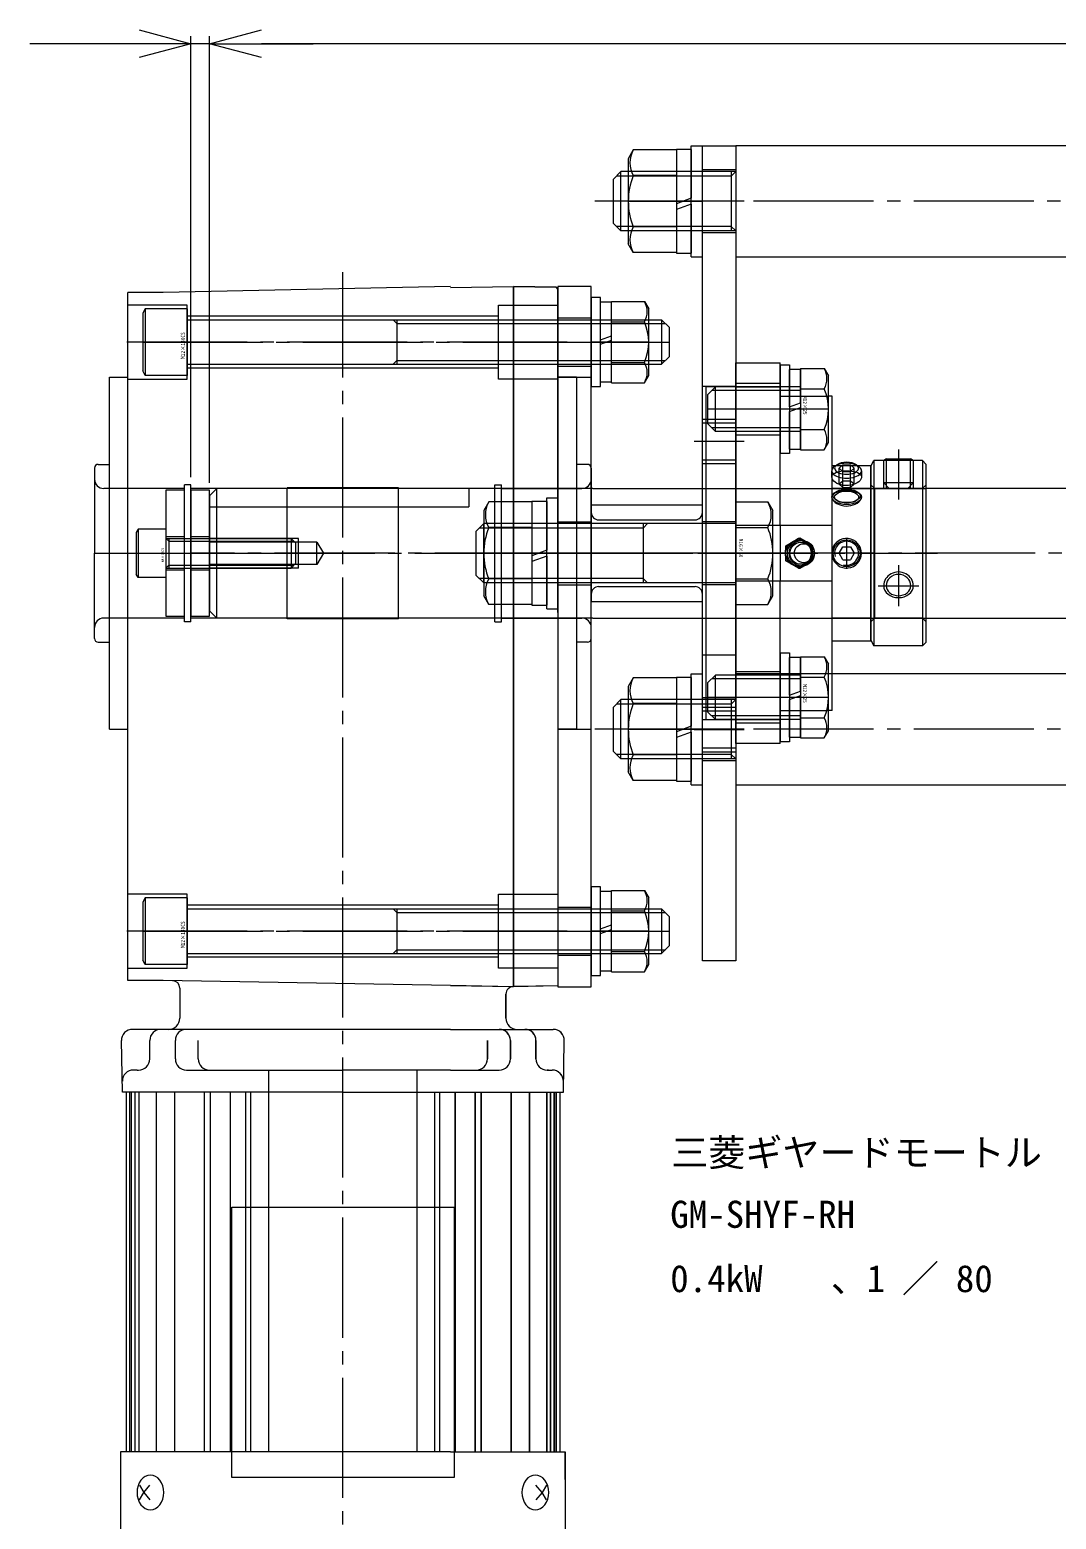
# Model space of a CAD drawing. Units: millimetres at full size. Extents: x -19442 to 19442, y -5866 to 5866.
# Drawn here: x 5502.3 to 5779.2, y 4579.4 to 4981.4 of the extents above; entities that cross this region are included whole.
import ezdxf
from ezdxf.enums import TextEntityAlignment as Align

# ---------------------------------------------------------------- set-up
doc = ezdxf.new("R2010")
doc.units = ezdxf.units.MM
doc.header["$LTSCALE"] = 3.6
doc.linetypes.add('CHAIN2', pattern=[12, 9, -1, 1, -1])
for name, color, linetype, lineweight in [('0-4_05_CENTER', 2, 'CHAIN2', 9), ('0-5_08_DIM', 3, 'Continuous', 9), ('0-6_0', 2, 'Continuous', 9), ('0-8_03_かくれ線', 5, 'Continuous', 9), ('0-9_04_中心線', 4, 'CHAIN2', 9), ('0-C_01_外形線', 134, 'Continuous', 9), ('0-D_02_細線', 6, 'Continuous', 9), ('1-0_07_寸法線', 3, 'Continuous', 9)]:
    doc.layers.add(name, color=color, linetype=linetype, lineweight=lineweight)
doc.layers.add('0-A_07_TEXT', color=2, linetype='Continuous')
doc.styles.add('ＭＳ ゴシック', font='')
doc.styles.add('ＭＳ Ｐゴシック', font='')
doc.styles.get('ＭＳ ゴシック').set_extended_font_data('MS Gothic')
doc.styles.get('ＭＳ Ｐゴシック').set_extended_font_data('MS PGothic')

# ---------------------------------------------------------------- blocks, each defined once
blk = doc.blocks.new('GM-SHYF-RH 0.4kW、1／160、＊＊V、60Hzb_1')
at = {"layer": '0-6_0'}
for p, q in [((-23, 125), (0, 125)), ((23, 125), (0, 125)), ((-47.5, 121.001), (47.5, 121.001)), ((-47.5, 121.001), (-47.5, 116)), ((-24, 124), (-24, 121)), ((24, 124), (24, 121)), ((47.5, 121.001), (47.5, 116)), ((-242.5, 118), (-271.194, 118)), ((-242.5, 29), (-242.5, 118)), ((-145.5, 117.483), (-131.552, 117.739)), ((-145.5, 58), (-145.5, 117.5)), ((-282.666, 114.383), (-292.392, 107.573)), ((-255.5, 112.916), (-253.5, 111.741)), ((-145.5, 116.5), (-242.5, 116.5)), ((-242.5, 115.5), (-145.5, 115.5)), ((-242.5, 115), (-145.5, 115)), ((-242.5, 114), (-145.5, 114)), ((-242.5, 113), (-145.5, 113)), ((-139.5, 113.5), (-139.5, 114.5)), ((-139.5, 113.5), (-139.5, 113.097)), ((-128.5, 29), (-128.5, 114.739)), ((-115.331, 106.5), (-115.331, 116)), ((-115.331, 116), (-15.972, 116)), ((-15.972, 116), (70.37, 116)), ((70.37, 106.5), (70.37, 116)), ((-253.5, 111.741), (-255.5, 110.088)), ((-136.5, 110.097), (-131.5, 110.097)), ((-293.5, 58), (-293.5, 105.444)), ((-242.5, 108.316), (-145.5, 108.316)), ((-116.684, 29), (-115.331, 106.5)), ((72.019, 29), (70.37, 106.5)), ((-242.5, 103.366), (-145.5, 103.366)), ((-136.5, 103.185), (-131.5, 103.185)), ((-117.375, 102), (-125.5, 102)), ((-139.5, 100.185), (-139.5, 58)), ((-136.5, 97.002), (-131.5, 97.002)), ((-242.5, 95.32), (-145.5, 95.32)), ((-242.5, 93.715), (-145.5, 93.715)), ((-242.5, 88.283), (-145.5, 88.283)), ((-242.5, 84.192), (-145.5, 84.192)), ((-242.5, 82.83), (-145.5, 82.83)), ((-242.5, 78), (-145.5, 78)), ((-145.5, 78), (-139.5, 78)), ((-293.5, 58), (-293.5, 10.557)), ((-145.5, 58), (-145.5, 29)), ((-139.5, 29), (-139.5, 58)), ((-242.5, 38), (-145.5, 38)), ((-145.5, 38), (-139.5, 38)), ((-242.5, 33.17), (-145.5, 33.17)), ((-242.5, 31.808), (-145.5, 31.808)), ((-282.666, 1.617), (-292.392, 8.427)), ((-253.5, 4.26), (-255.5, 5.913)), ((-255.5, 3.084), (-253.5, 4.26)), ((-242.5, -2), (-271.194, -2))]:
    blk.add_line(p, q, dxfattribs=at)
for points in [[(-248.8, 109.924), (-248.891, 110.627), (-249.158, 111.303), (-249.592, 111.926), (-250.177, 112.472), (-250.889, 112.92), (-251.702, 113.253), (-252.583, 113.458), (-253.5, 113.527), (-254.417, 113.458), (-255.299, 113.253), (-256.111, 112.92), (-256.824, 112.472), (-257.408, 111.926), (-257.842, 111.303), (-258.11, 110.627), (-258.2, 109.924), (-258.11, 109.221), (-257.842, 108.545), (-257.408, 107.922), (-256.824, 107.376), (-256.111, 106.928), (-255.299, 106.595), (-254.417, 106.39), (-253.5, 106.321), (-252.583, 106.39), (-251.702, 106.595), (-250.889, 106.928), (-250.177, 107.376), (-249.592, 107.922), (-249.158, 108.545), (-248.891, 109.221)], [(-248.8, 6.077), (-248.891, 6.78), (-249.158, 7.456), (-249.592, 8.079), (-250.177, 8.625), (-250.889, 9.073), (-251.702, 9.406), (-252.583, 9.611), (-253.5, 9.68), (-254.417, 9.611), (-255.299, 9.406), (-256.111, 9.073), (-256.824, 8.625), (-257.408, 8.079), (-257.842, 7.456), (-258.11, 6.78), (-258.2, 6.077), (-258.11, 5.374), (-257.842, 4.698), (-257.408, 4.075), (-256.824, 3.529), (-256.111, 3.081), (-255.299, 2.748), (-254.417, 2.543), (-253.5, 2.474), (-252.583, 2.543), (-251.702, 2.748), (-250.889, 3.081), (-250.177, 3.529), (-249.592, 4.075), (-249.158, 4.698), (-248.891, 5.374)]]:
    blk.add_lwpolyline(points, close=True, dxfattribs=at)
for points in [[(-251.5, 112.916), (-253.5, 111.741), (-251.5, 110.088)], [(-251.5, 3.084), (-253.5, 4.26), (-251.5, 5.913)]]:
    blk.add_lwpolyline(points, dxfattribs=at)
for centre, radius, start, end in [((-23, 124), 1, 90, 180), ((23, 124), 1, 0, 90), ((-271.194, 98), 20, 90, 125), ((-142.5, 114.5), 3, 0, 90), ((-131.5, 114.739), 3, 0, 90.98117), ((-136.5, 113.097), 3, 180, 270), ((-131.5, 107.097), 3, 0, 90), ((-290.9, 105.444), 2.6, 125, 180), ((-125.5, 105), 3, 180, 270), ((-136.5, 100.185), 3, 90, 180), ((-131.5, 100.185), 3, 0, 90), ((-117.375, 104), 2, 270, 359), ((-136.5, 94.002), 3, 90, 180), ((-290.9, 10.557), 2.6, 180, 235), ((-271.194, 18), 20, 235, 270)]:
    blk.add_arc(centre, radius, start, end, dxfattribs=at)
at = {"layer": '0-8_03_かくれ線'}
for p, q in [((-17.5, 100.75), (-17.5, 122.5)), ((17.5, 100.75), (17.5, 122.5)), ((-18.5, 99), (-18.5, 100.75)), ((-18.5, 100.75), (18.5, 100.75)), ((18.5, 99), (18.5, 100.75)), ((-109, 16), (-109, 100)), ((-95, 16), (-95, 100)), ((-18.5, 99), (18.5, 99)), ((-17.5, 73), (-17.5, 99)), ((17.5, 73), (17.5, 99)), ((50, 16), (50, 100)), ((64, 16), (64, 100)), ((-17.7, 43), (-17.7, 73)), ((-17.7, 73), (17.7, 73)), ((-17.5, 17), (-17.5, 43)), ((17.5, 17), (17.5, 43)), ((-242.5, 29), (-242.5, -2)), ((-145.5, 29), (-145.5, -1.5)), ((-139.5, 29), (-139.5, 15.816)), ((-128.5, 29), (-128.5, 1.261)), ((-116.684, 29), (-116.981, 12.001)), ((71.722, 29), (72.019, 12)), ((-242.5, 27.718), (-145.5, 27.718)), ((-242.5, 22.286), (-145.5, 22.286)), ((-242.5, 20.681), (-145.5, 20.681)), ((-136.5, 18.999), (-131.5, 18.999)), ((-18.5, 17), (-18.5, 15.25)), ((-18.5, 17), (18.5, 17)), ((18.5, 17), (18.5, 15.25)), ((-242.5, 12.635), (-145.5, 12.635)), ((-136.5, 12.816), (-131.5, 12.816)), ((-125.5, 14.001), (-118.981, 14.001)), ((-18.5, 15.25), (18.5, 15.25)), ((-17.5, 15.25), (-17.5, -6.5)), ((17.5, 15.25), (17.5, -6.5)), ((-116.771, 0), (-116.981, 12)), ((-116.981, 12), (-15.972, 12)), ((-15.972, 12), (72.019, 12)), ((71.818, 0.5), (72.019, 12)), ((-242.5, 7.685), (-145.5, 7.685)), ((-136.5, 5.904), (-131.5, 5.904)), ((-242.5, 3), (-145.5, 3)), ((-242.5, 2), (-145.5, 2)), ((-242.5, 1), (-145.5, 1)), ((-242.5, 0.5), (-145.5, 0.5)), ((-139.5, 2.5), (-139.5, 2.904)), ((-139.5, 2.5), (-139.5, 2.904)), ((-139.5, 2.5), (-139.5, 1.5)), ((-15.972, 0), (-116.771, 0)), ((-47.5, -5), (-47.5, 0)), ((-15.972, 0), (71.31, 0)), ((47.5, -5), (47.5, 0)), ((71.31, 0), (71.818, 0.5)), ((-250, -2), (-242.5, -2)), ((-145.5, -0.5), (-242.5, -0.5)), ((-145.5, -1.482), (-131.552, -1.738)), ((47.5, -5), (-47.5, -5)), ((-24, -8), (-24, -5)), ((24, -8), (24, -5)), ((-23, -9), (0, -9)), ((23, -9), (0, -9))]:
    blk.add_line(p, q, dxfattribs=at)
for points in [[(-112, 116), (-112, 100), (-92, 100), (-92, 116)], [(47, 116), (47, 100), (67, 100), (67, 116)], [(-17.7, 43), (17.7, 43), (17.7, 73)], [(-112, 0), (-112, 16), (-92, 16), (-92, 0)], [(47, 0), (47, 16), (67, 16), (67, 0)]]:
    blk.add_lwpolyline(points, dxfattribs=at)
blk.add_lwpolyline([(-249.5, 88), (-176.5, 88), (-176.5, 28), (-249.5, 28)], close=True, dxfattribs=at)
for centre, radius, start, end in [((-20, 122.5), 2.5, 0, 90), ((20, 122.5), 2.5, 90, 180), ((-136.5, 21.999), 3, 180, 270), ((-136.5, 15.816), 3, 180, 270), ((-131.5, 15.816), 3, 270, 0), ((-125.5, 11.001), 3, 90, 180), ((-118.981, 12.001), 2, 359, 90), ((-131.5, 8.904), 3, 270, 0), ((-136.5, 2.904), 3, 90, 180), ((-142.5, 1.5), 3, 270, 0), ((-131.5, 1.261), 3, 269.01883, 0), ((-23, -8), 1, 180, 270), ((-20, -6.5), 2.5, 270, 0), ((20, -6.5), 2.5, 180, 270), ((23, -8), 1, 270, 0)]:
    blk.add_arc(centre, radius, start, end, dxfattribs=at)
at = {"layer": '0-9_04_中心線'}
for p, q in [((0, 125), (0, -9)), ((-102, -2.543), (-102, 118.757)), ((57, -2.543), (57, 118.757)), ((-298.129, 58), (75.913, 58))]:
    blk.add_line(p, q, dxfattribs=at)
blk = doc.blocks.new('_Open30')
at = {"layer": '0-5_08_DIM', "color": 4}
blk.add_line((0, 0), (-1, 0), dxfattribs=at)
blk.add_lwpolyline([(-1, 0.26795), (0, 0), (-1, -0.26795)], dxfattribs=at)

msp = doc.modelspace()

# ---------------------------------------------------------------- linework, layer by layer
at = {"layer": '0-4_05_CENTER'}
msp.add_line((5692.74, 4840.1), (5683.74, 4840.1), dxfattribs=at)
at = {"layer": '0-6_0', "color": 134}
for p, q in [((5661.74, 4943.1), (5659.74, 4941.1)), ((5659.74, 4929.1), (5659.74, 4941.1)), ((5663.74, 4943.1), (5661.74, 4943.1)), ((5661.74, 4927.1), (5661.74, 4943.1)), ((5661.74, 4927.1), (5659.74, 4929.1)), ((5663.74, 4927.1), (5661.74, 4927.1)), ((5654.18, 4857.6), (5684.18, 4857.6)), ((5806.78, 4857.6), (5744.14, 4857.6)), ((5654.18, 4822.6), (5684.18, 4822.6)), ((5744.14, 4822.6), (5806.78, 4822.6)), ((5661.74, 4800.6), (5659.74, 4798.6)), ((5663.74, 4800.6), (5661.74, 4800.6)), ((5661.74, 4784.6), (5661.74, 4800.6)), ((5659.74, 4786.6), (5659.74, 4798.6)), ((5661.74, 4784.6), (5659.74, 4786.6)), ((5663.74, 4784.6), (5661.74, 4784.6))]:
    msp.add_line(p, q, dxfattribs=at)
at = {"layer": '0-6_0'}
for p, q in [((5632.739, 4912.119), (5632.774, 4723.118)), ((5630.739, 4721.119), (5630.739, 4714.599)), ((5615.74, 4711.599), (5643.478, 4711.599)), ((5625.74, 4708.599), (5625.74, 4703.599)), ((5631.924, 4708.599), (5631.924, 4703.599)), ((5638.835, 4708.599), (5638.835, 4703.599)), ((5646.222, 4694.6), (5646.478, 4708.548)), ((5615.74, 4700.599), (5628.924, 4700.599)), ((5641.835, 4700.599), (5643.239, 4700.599)), ((5615.74, 4694.599), (5646.239, 4694.599)), ((5617.022, 4694.599), (5617.022, 4597.599)), ((5622.454, 4694.599), (5622.454, 4597.599)), ((5624.058, 4694.599), (5624.058, 4597.599)), ((5632.105, 4694.599), (5632.105, 4597.599)), ((5637.055, 4694.599), (5637.055, 4597.599)), ((5641.739, 4694.599), (5641.739, 4597.599)), ((5642.739, 4694.599), (5642.739, 4597.599)), ((5643.739, 4694.599), (5643.739, 4597.599)), ((5644.239, 4694.599), (5644.239, 4597.599)), ((5645.239, 4694.599), (5645.239, 4597.599))]:
    msp.add_line(p, q, dxfattribs=at)
at = {"layer": '0-6_0', "color": 134}
for points in [[(5683.74, 4730.1), (5683.74, 4950.1), (5692.74, 4950.1), (5692.74, 4730.1)], [(5842.74, 4950.1), (5692.74, 4950.1), (5692.74, 4920.1), (5842.74, 4920.1)], [(5653.74, 4723.1), (5653.74, 4912.1), (5644.74, 4912.1), (5644.74, 4723.1)], [(5656.24, 4909.1), (5653.74, 4909.1), (5653.74, 4885.1), (5656.24, 4885.1)], [(5653.74, 4827.1), (5683.74, 4827.1), (5683.74, 4853.1), (5653.74, 4853.1)], [(5842.74, 4807.6), (5692.74, 4807.6), (5692.74, 4777.6), (5842.74, 4777.6)], [(5656.24, 4750.1), (5653.74, 4750.1), (5653.74, 4726.1), (5656.24, 4726.1)]]:
    msp.add_lwpolyline(points, close=True, dxfattribs=at)
at = {"layer": '0-6_0'}
for points in [[(5615.74, 4911.822), (5632.739, 4912.119), (5644.24, 4911.918), (5644.74, 4911.409), (5644.74, 4723.328), (5632.774, 4723.118), (5615.74, 4723.416)], [(5615.74, 4597.599), (5646.739, 4597.599), (5646.739, 4590.099)]]:
    msp.add_lwpolyline(points, dxfattribs=at)
for centre, radius, start, end in [((5632.739, 4721.119), 2, 90, 180), ((5628.924, 4708.599), 3, 358.9485, 90), ((5633.739, 4714.599), 3, 180, 270), ((5635.835, 4708.599), 3, 358.9485, 90), ((5643.478, 4708.599), 3, 358.9485, 90), ((5622.74, 4703.599), 3, 270, 1.0515), ((5628.924, 4703.599), 3, 270, 1.0515), ((5641.835, 4703.599), 3, 180, 270), ((5643.239, 4697.599), 3, 358.9485, 90)]:
    msp.add_arc(centre, radius, start, end, dxfattribs=at)
at = {"layer": '0-8_03_かくれ線'}
for p, q in [((5692.74, 4943.1), (5663.74, 4943.1)), ((5691.54, 4941.9), (5663.74, 4941.9)), ((5692.74, 4943.6), (5683.74, 4943.6)), ((5691.54, 4943.1), (5691.54, 4927.1)), ((5691.54, 4941.9), (5692.74, 4943.1)), ((5691.54, 4928.3), (5663.74, 4928.3)), ((5692.74, 4927.1), (5663.74, 4927.1)), ((5692.74, 4926.6), (5683.74, 4926.6)), ((5691.54, 4928.3), (5692.74, 4927.1)), ((5533.44, 4906.1), (5532.74, 4904.887)), ((5532.74, 4904.887), (5532.74, 4889.312)), ((5533.44, 4906.1), (5533.44, 4888.1)), ((5544.74, 4906.1), (5533.44, 4906.1)), ((5544.74, 4906.1), (5544.74, 4888.1)), ((5544.74, 4903.1), (5669.24, 4903.1)), ((5601.322, 4902.1), (5600.322, 4903.1)), ((5601.322, 4903.1), (5601.322, 4891.1)), ((5601.322, 4902.1), (5669.24, 4902.1)), ((5644.74, 4903.6), (5653.74, 4903.6)), ((5533.44, 4888.1), (5532.74, 4889.312)), ((5544.74, 4891.1), (5669.24, 4891.1)), ((5601.322, 4892.1), (5600.322, 4891.1)), ((5601.322, 4892.1), (5669.24, 4892.1)), ((5644.74, 4890.6), (5653.74, 4890.6)), ((5544.74, 4888.1), (5533.44, 4888.1)), ((5644.74, 4887.6), (5653.74, 4887.6)), ((5692.74, 4885.1), (5683.74, 4885.1)), ((5687.24, 4884.99), (5685.24, 4882.99)), ((5710.24, 4884.99), (5687.24, 4884.99)), ((5687.24, 4872.99), (5687.24, 4884.99)), ((5692.74, 4885.99), (5704.74, 4885.99)), ((5692.74, 4884.993), (5704.74, 4884.993)), ((5685.24, 4874.99), (5685.24, 4882.99)), ((5710.24, 4883.99), (5686.24, 4883.99)), ((5704.74, 4882.5), (5717.74, 4882.5)), ((5683.74, 4876.322), (5692.74, 4876.322)), ((5683.74, 4875.322), (5692.74, 4875.322)), ((5687.24, 4872.99), (5685.24, 4874.99)), ((5710.24, 4873.99), (5686.24, 4873.99)), ((5710.24, 4872.99), (5687.24, 4872.99)), ((5704.74, 4871.99), (5692.74, 4871.99)), ((5683.74, 4865.322), (5692.74, 4865.322)), ((5732.64, 4857.6), (5732.64, 4865.1)), ((5733.406, 4857.6), (5733.406, 4865.1)), ((5739.873, 4857.6), (5739.873, 4865.1)), ((5740.64, 4865.1), (5740.64, 4857.6)), ((5683.74, 4864.322), (5692.74, 4864.322)), ((5718.64, 4860.646), (5718.64, 4862.385)), ((5721.629, 4863.924), (5720.619, 4863.049)), ((5720.619, 4858.719), (5720.619, 4863.049)), ((5720.619, 4863.049), (5721.629, 4862.174)), ((5721.629, 4863.924), (5723.65, 4863.924)), ((5721.629, 4857.844), (5721.629, 4863.924)), ((5721.629, 4862.174), (5723.65, 4862.174)), ((5724.66, 4863.049), (5723.65, 4863.924)), ((5723.65, 4857.844), (5723.65, 4863.924)), ((5723.65, 4862.174), (5724.66, 4863.049)), ((5724.66, 4858.719), (5724.66, 4863.049)), ((5726.64, 4862.385), (5726.64, 4860.644)), ((5552.742, 4857.6), (5550.742, 4855.6)), ((5552.742, 4822.6), (5552.742, 4857.6)), ((5654.18, 4857.6), (5552.742, 4857.6)), ((5620.742, 4857.6), (5620.742, 4852.6)), ((5684.18, 4857.6), (5744.14, 4857.6)), ((5729.14, 4857.6), (5718.74, 4857.6)), ((5719.374, 4856.41), (5719.687, 4856.631)), ((5720.619, 4858.719), (5721.629, 4857.844)), ((5721.629, 4857.844), (5723.65, 4857.844)), ((5724.66, 4858.719), (5723.65, 4859.594)), ((5723.65, 4857.844), (5724.66, 4858.719)), ((5725.592, 4856.631), (5725.906, 4856.41)), ((5730.14, 4857.6), (5730.14, 4822.6)), ((5740.64, 4859.1), (5732.64, 4859.1)), ((5734.14, 4857.6), (5732.64, 4859.1)), ((5739.14, 4857.6), (5740.64, 4859.1)), ((5743.14, 4857.6), (5744.14, 4858.6)), ((5743.14, 4857.6), (5743.14, 4822.6)), ((5550.742, 4855.6), (5550.742, 4824.6)), ((5550.742, 4852.6), (5620.742, 4852.6)), ((5720, 4854.322), (5719.687, 4854.543)), ((5725.592, 4854.543), (5725.279, 4854.322)), ((5644.74, 4848.6), (5653.74, 4848.6)), ((5655.74, 4849.1), (5681.74, 4849.1)), ((5692.74, 4848.6), (5683.74, 4848.6)), ((5531.49, 4846.6), (5530.99, 4845.734)), ((5530.99, 4845.734), (5530.99, 4834.466)), ((5531.49, 4846.6), (5531.49, 4833.6)), ((5538.99, 4846.6), (5531.49, 4846.6)), ((5538.99, 4846.6), (5538.99, 4833.6)), ((5538.99, 4844.6), (5543.99, 4844.6)), ((5545.742, 4844.6), (5550.742, 4844.6)), ((5692.74, 4848.1), (5624.74, 4848.1)), ((5624.74, 4832.1), (5624.74, 4848.1)), ((5667.74, 4846.9), (5624.74, 4846.9)), ((5667.74, 4848.1), (5667.74, 4832.1)), ((5667.74, 4846.9), (5668.94, 4848.1)), ((5702.74, 4847.6), (5692.74, 4847.6)), ((5704.74, 4847.6), (5704.74, 4832.6)), ((5539.74, 4843.35), (5538.99, 4844.1)), ((5539.74, 4844.1), (5539.74, 4836.1)), ((5539.74, 4843.35), (5573.54, 4843.35)), ((5574.742, 4844.1), (5550.742, 4844.1)), ((5572.79, 4844.1), (5572.79, 4836.1)), ((5573.99, 4842.9), (5573.99, 4837.3)), ((5574.742, 4836.1), (5574.742, 4844.1)), ((5579.742, 4843.1), (5581.474, 4840.1)), ((5709.694, 4844.141), (5711.363, 4843.131)), ((5711.787, 4843.131), (5711.132, 4843.51)), ((5713.207, 4842.275), (5711.787, 4843.131)), ((5713.141, 4842.12), (5713.456, 4842.12)), ((5539.74, 4836.85), (5538.99, 4836.1)), ((5539.74, 4836.85), (5573.54, 4836.85)), ((5579.742, 4837.1), (5550.742, 4837.1)), ((5581.474, 4840.1), (5579.742, 4837.1)), ((5711.363, 4837.069), (5709.694, 4836.058)), ((5713.141, 4838.079), (5711.363, 4837.069)), ((5711.787, 4837.069), (5713.211, 4837.927)), ((5713.141, 4838.079), (5713.456, 4838.079)), ((5531.49, 4833.6), (5530.99, 4834.466)), ((5538.99, 4833.6), (5531.49, 4833.6)), ((5538.99, 4835.6), (5543.99, 4835.6)), ((5545.742, 4835.6), (5550.742, 4835.6)), ((5574.742, 4836.1), (5550.742, 4836.1)), ((5667.74, 4833.3), (5624.74, 4833.3)), ((5667.74, 4833.3), (5668.94, 4832.1)), ((5702.74, 4832.6), (5692.74, 4832.6)), ((5692.74, 4832.1), (5624.74, 4832.1)), ((5644.74, 4831.6), (5653.74, 4831.6)), ((5655.74, 4831.1), (5681.74, 4831.1)), ((5692.74, 4831.6), (5683.74, 4831.6)), ((5550.742, 4824.6), (5552.742, 4822.6)), ((5654.18, 4822.6), (5552.742, 4822.6)), ((5684.18, 4822.6), (5744.14, 4822.6)), ((5729.14, 4822.6), (5718.74, 4822.6)), ((5743.14, 4822.6), (5744.14, 4821.6)), ((5692.74, 4812.6), (5683.74, 4812.6)), ((5692.74, 4808.209), (5704.74, 4808.209)), ((5687.24, 4807.209), (5685.24, 4805.209)), ((5685.24, 4797.209), (5685.24, 4805.209)), ((5710.24, 4806.209), (5686.24, 4806.209)), ((5710.24, 4807.209), (5687.24, 4807.209)), ((5687.24, 4795.209), (5687.24, 4807.209)), ((5692.74, 4800.6), (5663.74, 4800.6)), ((5692.74, 4801.1), (5683.74, 4801.1)), ((5691.54, 4800.6), (5691.54, 4784.6)), ((5691.54, 4799.4), (5692.74, 4800.6)), ((5691.54, 4799.4), (5663.74, 4799.4)), ((5683.74, 4798.54), (5692.74, 4798.54)), ((5683.74, 4797.54), (5692.74, 4797.54)), ((5687.24, 4795.209), (5685.24, 4797.209)), ((5710.24, 4796.209), (5686.24, 4796.209)), ((5704.74, 4797.7), (5717.74, 4797.7)), ((5644.74, 4792.6), (5653.74, 4792.6)), ((5692.74, 4795.1), (5683.74, 4795.1)), ((5692.74, 4795.1), (5684.74, 4795.1)), ((5710.24, 4795.209), (5687.24, 4795.209)), ((5692.74, 4795.206), (5704.74, 4795.206)), ((5704.74, 4794.209), (5692.74, 4794.209)), ((5691.54, 4785.8), (5663.74, 4785.8)), ((5692.74, 4784.6), (5663.74, 4784.6)), ((5683.74, 4787.54), (5692.74, 4787.54)), ((5683.74, 4786.54), (5692.74, 4786.54)), ((5692.74, 4784.1), (5683.74, 4784.1)), ((5691.54, 4785.8), (5692.74, 4784.6)), ((5533.44, 4747.1), (5532.74, 4745.887)), ((5532.74, 4745.887), (5532.74, 4730.312)), ((5533.44, 4747.1), (5533.44, 4729.1)), ((5544.74, 4747.1), (5533.44, 4747.1)), ((5544.74, 4747.1), (5544.74, 4729.1)), ((5544.74, 4744.1), (5669.24, 4744.1)), ((5601.322, 4743.1), (5600.322, 4744.1)), ((5601.322, 4744.1), (5601.322, 4732.1)), ((5644.74, 4744.6), (5653.74, 4744.6)), ((5601.322, 4743.1), (5669.24, 4743.1)), ((5544.74, 4732.1), (5669.24, 4732.1)), ((5601.322, 4733.1), (5600.322, 4732.1)), ((5601.322, 4733.1), (5669.24, 4733.1)), ((5533.44, 4729.1), (5532.74, 4730.312)), ((5544.74, 4729.1), (5533.44, 4729.1)), ((5644.74, 4731.6), (5653.74, 4731.6))]:
    msp.add_line(p, q, dxfattribs=at)
for points in [[(5684.74, 4795.1), (5684.74, 4885.1), (5692.74, 4885.1)], [(5726.64, 4860.646), (5726.616, 4860.425), (5726.488, 4860.08), (5726.255, 4859.737), (5725.921, 4859.407), (5725.496, 4859.103), (5724.985, 4858.834), (5724.407, 4858.616), (5723.777, 4858.459), (5723.115, 4858.37), (5722.446, 4858.355), (5721.783, 4858.412), (5721.148, 4858.538), (5720.555, 4858.725), (5720.016, 4858.97), (5719.549, 4859.258), (5719.166, 4859.583), (5718.881, 4859.927), (5718.705, 4860.278), (5718.64, 4860.623), (5718.64, 4860.646), (5718.688, 4860.948), (5718.845, 4861.25), (5719.108, 4861.52), (5719.467, 4861.755), (5719.919, 4861.954), (5720.448, 4862.114), (5721.043, 4862.233), (5721.685, 4862.311), (5722.159, 4862.342), (5722.64, 4862.352)], [(5722.64, 4862.352), (5723.306, 4862.332), (5723.953, 4862.273), (5724.562, 4862.174), (5725.118, 4862.035), (5725.608, 4861.855), (5726.015, 4861.635), (5726.328, 4861.375), (5726.537, 4861.082), (5726.632, 4860.763), (5726.64, 4860.646)], [(5726.64, 4855.255), (5726.584, 4855.575), (5726.421, 4855.865), (5726.154, 4856.119), (5725.792, 4856.335), (5725.337, 4856.514), (5724.806, 4856.654), (5724.205, 4856.756), (5723.559, 4856.822), (5722.896, 4856.851), (5722.225, 4856.847), (5721.58, 4856.811), (5720.964, 4856.741), (5720.39, 4856.635), (5719.877, 4856.493), (5719.431, 4856.307), (5719.074, 4856.08), (5718.82, 4855.813), (5718.725, 4855.65)], [(5723.65, 4859.594), (5721.629, 4859.594), (5720.619, 4858.719)], [(5743.14, 4857.6), (5730.14, 4857.6), (5729.14, 4858.6)], [(5718.725, 4855.65), (5718.674, 4855.509), (5718.64, 4855.255)], [(5718.64, 4855.255), (5718.66, 4855.049), (5718.721, 4854.837), (5718.735, 4854.802)], [(5718.735, 4854.802), (5718.906, 4854.487), (5719.19, 4854.141), (5719.573, 4853.807), (5720.039, 4853.505), (5720.589, 4853.243), (5721.199, 4853.041), (5721.848, 4852.91), (5722.521, 4852.855), (5723.181, 4852.88), (5723.825, 4852.979), (5724.434, 4853.148), (5724.993, 4853.377), (5725.499, 4853.662), (5725.925, 4853.985), (5726.263, 4854.338), (5726.498, 4854.701), (5726.604, 4854.982), (5726.64, 4855.255)], [(5538.99, 4844.1), (5572.79, 4844.1), (5573.99, 4842.9)], [(5579.742, 4837.1), (5579.742, 4843.1), (5550.742, 4843.1)], [(5711.363, 4843.131), (5713.141, 4842.12), (5713.118, 4841.629), (5713.101, 4841.13), (5713.09, 4840.617), (5713.086, 4840.1)], [(5713.506, 4840.628), (5713.505, 4840.715), (5713.494, 4841.183), (5713.466, 4841.913)], [(5538.99, 4836.1), (5572.79, 4836.1), (5573.99, 4837.3)], [(5713.086, 4840.1), (5713.087, 4839.956), (5713.092, 4839.484), (5713.103, 4839.016), (5713.141, 4838.079)], [(5713.466, 4838.289), (5713.478, 4838.571), (5713.495, 4839.069), (5713.506, 4839.583), (5713.51, 4840.1)], [(5743.14, 4822.6), (5730.14, 4822.6), (5729.14, 4821.6)]]:
    msp.add_lwpolyline(points, dxfattribs=at)
for points in [[(5538.99, 4823.1), (5543.99, 4823.1), (5543.99, 4857.1), (5538.99, 4857.1)], [(5545.742, 4823.1), (5550.742, 4823.1), (5550.742, 4857.1), (5545.742, 4857.1)]]:
    msp.add_lwpolyline(points, close=True, dxfattribs=at)
msp.add_circle((5722.64, 4840.1), 3.616, dxfattribs=at)
for centre, start, end in [((5655.74, 4851.1), 180, 270), ((5681.74, 4851.1), 270, 0), ((5655.74, 4829.1), 90, 180), ((5681.74, 4829.1), 0, 90)]:
    msp.add_arc(centre, 2, start, end, dxfattribs=at)
for centre, major_axis, ratio, start_param, end_param in [((5722.64, 4862.385), (4, 0), 0.5, 2.3381013, 7.0866766), ((5722.64, 4863.049), (3.233, 0), 0.5, 2.5261129, 6.898665), ((5710.063, 4840.1), (0, -3.5), 0.984808, 2.6179939, 2.9902535), ((5710.063, 4840.1), (0, -3.5), 0.984808, 1.5707963, 2.6179939), ((5710.063, 4840.1), (0, -3.5), 0.984808, 0.1513392, 0.5235988), ((5710.063, 4840.1), (0, -3.5), 0.984808, 0.5235988, 1.5707963), ((5736.64, 4831.35), (4, 0), 0.923935, 6.2831853, 9.424778), ((5736.64, 4831.35), (-3.324, 0), 0.91394, 3.1415927, 6.2831853), ((5736.64, 4831.35), (4, 0), 0.808116, 3.1415927, 6.2831853), ((5736.64, 4831.35), (3.324, 0), 0.818111, 3.1415927, 6.2831853)]:
    msp.add_ellipse(centre, major_axis=major_axis, ratio=ratio, start_param=start_param, end_param=end_param, dxfattribs=at)
for centre, major_axis, ratio in [((5722.64, 4855.255), (4, 0), 0.5), ((5722.64, 4855.587), (-3.616, 0), 0.5), ((5722.64, 4855.255), (3.233, 0), 0.5), ((5709.64, 4840.1), (0, 3.5), 0.984808), ((5710.273, 4840.1), (0, 2.96), 0.984808)]:
    msp.add_ellipse(centre, major_axis=major_axis, ratio=ratio, dxfattribs=at)
at = {"layer": '0-9_04_中心線'}
for p, q in [((5902.74, 4935.1), (5654.74, 4935.1)), ((5680.74, 4935.1), (5683.74, 4935.1)), ((5694.99, 4935.1), (5681.49, 4935.1)), ((5532.74, 4897.1), (5674.74, 4897.1)), ((5635.74, 4897.1), (5662.74, 4897.1)), ((5669.24, 4897.1), (5653.74, 4897.1)), ((5717.74, 4878.99), (5685.24, 4878.99)), ((5705.34, 4878.99), (5692.14, 4878.99)), ((5707.24, 4878.99), (5704.74, 4878.99)), ((5681.49, 4870.322), (5694.99, 4870.322)), ((5736.64, 4868.1), (5736.64, 4854.6)), ((5722.64, 4844.3), (5722.64, 4835.9)), ((5530.99, 4840.1), (5573.99, 4840.1)), ((5536.49, 4840.1), (5546.49, 4840.1)), ((5543.242, 4840.1), (5553.242, 4840.1)), ((7026.325, 4840.1), (5545.742, 4840.1)), ((5702.74, 4840.1), (5622.74, 4840.1)), ((5635.74, 4840.1), (5662.74, 4840.1)), ((5641.74, 4840.1), (5644.74, 4840.1)), ((5648.74, 4840.1), (5688.74, 4840.1)), ((5694.99, 4840.1), (5681.49, 4840.1)), ((5682.52, 4840.1), (5731.36, 4840.1)), ((5726.14, 4840.1), (5747.14, 4840.1)), ((5736.64, 4836.85), (5736.64, 4825.85)), ((5731.14, 4831.35), (5742.14, 4831.35)), ((5717.74, 4801.209), (5685.24, 4801.209)), ((5705.34, 4801.209), (5692.14, 4801.209)), ((5707.24, 4801.209), (5704.74, 4801.209)), ((5902.74, 4792.6), (5654.74, 4792.6)), ((5680.74, 4792.6), (5683.74, 4792.6)), ((5694.99, 4792.6), (5681.49, 4792.6)), ((5681.49, 4792.511), (5694.99, 4792.511)), ((5532.74, 4738.1), (5674.74, 4738.1)), ((5635.74, 4738.1), (5662.74, 4738.1)), ((5669.24, 4738.1), (5653.74, 4738.1))]:
    msp.add_line(p, q, dxfattribs=at)
for points in [[(5663.74, 4935.1), (5676.74, 4935.1), (5680.74, 4935.1)], [(5624.74, 4840.1), (5637.74, 4840.1), (5641.74, 4840.1)], [(5663.74, 4792.6), (5676.74, 4792.6), (5680.74, 4792.6)]]:
    msp.add_lwpolyline(points, dxfattribs=at)
at = {"layer": '0-C_01_外形線'}
for p, q in [((5665.1, 4948.956), (5663.74, 4946.6)), ((5676.74, 4948.956), (5665.1, 4948.956)), ((5676.74, 4949.1), (5676.74, 4934.444)), ((5680.74, 4949.1), (5676.74, 4949.1)), ((5680.74, 4949.1), (5680.74, 4935.9)), ((5683.74, 4920.1), (5683.74, 4950.1)), ((5663.74, 4946.6), (5663.74, 4923.6)), ((5676.74, 4942.028), (5665.1, 4942.028)), ((5680.74, 4935.9), (5676.74, 4934.444)), ((5680.74, 4934.3), (5676.74, 4932.844)), ((5676.74, 4932.844), (5676.74, 4921.1)), ((5680.74, 4934.3), (5680.74, 4921.1)), ((5676.74, 4928.171), (5665.1, 4928.171)), ((5665.1, 4921.243), (5663.74, 4923.6)), ((5676.74, 4921.1), (5680.74, 4921.1)), ((5680.74, 4920.1), (5683.74, 4920.1)), ((5656.24, 4897.7), (5656.24, 4907.85)), ((5659.24, 4907.85), (5656.24, 4907.85)), ((5659.24, 4908.069), (5668.102, 4908.069)), ((5659.24, 4886.13), (5659.24, 4908.069)), ((5659.24, 4898.792), (5659.24, 4907.85)), ((5668.102, 4908.069), (5669.24, 4906.1)), ((5669.24, 4888.1), (5669.24, 4906.1)), ((5659.24, 4902.584), (5668.102, 4902.584)), ((5669.24, 4903.1), (5672.74, 4903.1)), ((5672.74, 4903.1), (5674.74, 4901.1)), ((5672.74, 4903.1), (5672.74, 4891.1)), ((5674.74, 4901.1), (5674.74, 4893.1)), ((5656.24, 4897.7), (5659.24, 4898.792)), ((5656.24, 4896.5), (5659.24, 4897.592)), ((5656.24, 4886.35), (5656.24, 4896.5)), ((5659.24, 4886.35), (5659.24, 4897.592)), ((5672.74, 4891.1), (5674.74, 4893.1)), ((5659.24, 4891.615), (5668.102, 4891.615)), ((5669.24, 4891.1), (5672.74, 4891.1)), ((5704.74, 4847.6), (5704.74, 4891.49)), ((5704.74, 4890.99), (5704.74, 4866.99)), ((5707.24, 4879.59), (5707.24, 4889.74)), ((5710.24, 4889.74), (5707.24, 4889.74)), ((5710.24, 4889.96), (5716.602, 4889.96)), ((5710.24, 4889.96), (5710.24, 4868.021)), ((5710.24, 4880.682), (5710.24, 4889.74)), ((5716.602, 4889.96), (5717.74, 4887.99)), ((5656.24, 4886.35), (5659.24, 4886.35)), ((5659.24, 4886.13), (5668.102, 4886.13)), ((5668.102, 4886.13), (5669.24, 4888.1)), ((5710.24, 4884.475), (5716.602, 4884.475)), ((5717.74, 4869.99), (5717.74, 4887.99)), ((5707.24, 4879.59), (5710.24, 4880.682)), ((5718.74, 4882.5), (5717.74, 4882.5)), ((5718.74, 4797.7), (5718.74, 4882.5)), ((5707.24, 4878.39), (5710.24, 4879.482)), ((5707.24, 4868.24), (5707.24, 4878.39)), ((5710.24, 4868.24), (5710.24, 4879.482)), ((5710.24, 4873.506), (5716.602, 4873.506)), ((5716.602, 4868.021), (5717.74, 4869.99)), ((5707.24, 4866.99), (5704.74, 4866.99)), ((5707.24, 4868.24), (5710.24, 4868.24)), ((5710.24, 4868.021), (5716.602, 4868.021)), ((5729.14, 4863.6), (5730.006, 4865.1)), ((5743.14, 4865.1), (5730.006, 4865.1)), ((5730.006, 4865.1), (5730.006, 4815.1)), ((5733.406, 4865.6), (5732.64, 4865.157)), ((5740.64, 4865.157), (5732.64, 4865.157)), ((5732.64, 4865.1), (5732.64, 4865.157)), ((5733.406, 4865.6), (5739.873, 4865.6)), ((5740.64, 4865.157), (5739.873, 4865.6)), ((5740.64, 4865.1), (5740.64, 4865.157)), ((5743.14, 4865.1), (5744.14, 4864.1)), ((5743.14, 4865.1), (5743.14, 4815.1)), ((5718.74, 4863.825), (5729.14, 4863.825)), ((5719.374, 4863.54), (5719.776, 4863.825)), ((5719.776, 4863.825), (5720, 4863.983)), ((5725.279, 4863.983), (5725.503, 4863.825)), ((5725.503, 4863.825), (5725.906, 4863.54)), ((5729.14, 4816.375), (5729.14, 4863.825)), ((5729.14, 4863.6), (5729.14, 4816.6)), ((5744.14, 4816.1), (5744.14, 4864.1)), ((5626.1, 4853.956), (5624.74, 4851.6)), ((5637.74, 4853.956), (5626.1, 4853.956)), ((5637.74, 4854.1), (5637.74, 4839.444)), ((5641.74, 4854.1), (5637.74, 4854.1)), ((5641.74, 4854.1), (5641.74, 4840.9)), ((5644.74, 4825.1), (5644.74, 4855.1)), ((5692.74, 4853.956), (5701.379, 4853.956)), ((5692.74, 4853.956), (5692.74, 4826.243)), ((5701.379, 4853.956), (5702.74, 4851.6)), ((5624.74, 4851.6), (5624.74, 4828.6)), ((5702.74, 4828.6), (5702.74, 4851.6)), ((5624.74, 4848.1), (5622.74, 4846.1)), ((5622.74, 4834.1), (5622.74, 4846.1)), ((5637.74, 4847.028), (5626.1, 4847.028)), ((5692.74, 4847.028), (5701.379, 4847.028)), ((5718.74, 4847.6), (5702.74, 4847.6)), ((5641.74, 4840.9), (5637.74, 4839.444)), ((5708.34, 4843.131), (5706.562, 4842.12)), ((5710.009, 4844.141), (5708.34, 4843.131)), ((5711.132, 4843.51), (5710.009, 4844.141)), ((5713.456, 4842.12), (5713.207, 4842.275)), ((5713.466, 4841.913), (5713.456, 4842.12)), ((5713.51, 4840.1), (5713.506, 4840.628)), ((5721.629, 4841.85), (5723.65, 4841.85)), ((5723.65, 4841.85), (5724.66, 4840.1)), ((5641.74, 4839.3), (5637.74, 4837.844)), ((5637.74, 4837.844), (5637.74, 4826.1)), ((5641.74, 4839.3), (5641.74, 4826.1)), ((5706.247, 4838.079), (5706.562, 4838.079)), ((5710.009, 4836.058), (5711.13, 4836.688)), ((5711.13, 4836.688), (5711.787, 4837.069)), ((5713.211, 4837.927), (5713.456, 4838.079)), ((5713.456, 4838.079), (5713.466, 4838.289)), ((5721.629, 4838.35), (5723.65, 4838.35)), ((5724.66, 4840.1), (5723.65, 4838.35)), ((5624.74, 4832.1), (5622.74, 4834.1)), ((5637.74, 4833.171), (5626.1, 4833.171)), ((5692.74, 4833.171), (5701.379, 4833.171)), ((5718.74, 4832.6), (5702.74, 4832.6)), ((5704.74, 4788.709), (5704.74, 4832.6)), ((5709.694, 4836.058), (5710.009, 4836.058)), ((5626.1, 4826.243), (5624.74, 4828.6)), ((5701.379, 4826.243), (5702.74, 4828.6)), ((5637.74, 4826.1), (5641.74, 4826.1)), ((5641.74, 4825.1), (5644.74, 4825.1)), ((5692.74, 4826.243), (5701.379, 4826.243)), ((5729.14, 4816.375), (5718.74, 4816.375)), ((5729.14, 4816.6), (5730.006, 4815.1)), ((5743.14, 4815.1), (5744.14, 4816.1)), ((5704.74, 4813.209), (5704.74, 4789.209)), ((5710.24, 4812.178), (5716.602, 4812.178)), ((5710.24, 4812.178), (5710.24, 4790.239)), ((5716.602, 4812.178), (5717.74, 4810.209)), ((5743.14, 4815.1), (5730.006, 4815.1)), ((5707.24, 4801.809), (5707.24, 4811.959)), ((5710.24, 4811.959), (5707.24, 4811.959)), ((5710.24, 4802.901), (5710.24, 4811.959)), ((5717.74, 4792.209), (5717.74, 4810.209)), ((5665.1, 4806.456), (5663.74, 4804.1)), ((5663.74, 4804.1), (5663.74, 4781.1)), ((5676.74, 4806.456), (5665.1, 4806.456)), ((5676.74, 4806.6), (5676.74, 4791.944)), ((5680.74, 4806.6), (5676.74, 4806.6)), ((5680.74, 4806.6), (5680.74, 4793.4)), ((5683.74, 4777.6), (5683.74, 4807.6)), ((5710.24, 4806.694), (5716.602, 4806.694)), ((5707.24, 4801.809), (5710.24, 4802.901)), ((5707.24, 4800.609), (5710.24, 4801.701)), ((5707.24, 4790.459), (5707.24, 4800.609)), ((5710.24, 4790.459), (5710.24, 4801.701)), ((5676.74, 4799.528), (5665.1, 4799.528)), ((5718.74, 4797.7), (5717.74, 4797.7)), ((5680.74, 4793.4), (5676.74, 4791.944)), ((5710.24, 4795.724), (5716.602, 4795.724)), ((5716.602, 4790.239), (5717.74, 4792.209)), ((5680.74, 4791.8), (5676.74, 4790.344)), ((5676.74, 4790.344), (5676.74, 4778.6)), ((5680.74, 4791.8), (5680.74, 4778.6)), ((5704.74, 4788.709), (5692.74, 4788.709)), ((5707.24, 4789.209), (5704.74, 4789.209)), ((5707.24, 4790.459), (5710.24, 4790.459)), ((5710.24, 4790.239), (5716.602, 4790.239)), ((5676.74, 4785.671), (5665.1, 4785.671)), ((5665.1, 4778.743), (5663.74, 4781.1)), ((5676.74, 4778.6), (5680.74, 4778.6)), ((5680.74, 4777.6), (5683.74, 4777.6)), ((5656.24, 4738.7), (5656.24, 4748.85)), ((5659.24, 4748.85), (5656.24, 4748.85)), ((5659.24, 4749.069), (5668.102, 4749.069)), ((5659.24, 4727.13), (5659.24, 4749.069)), ((5659.24, 4739.792), (5659.24, 4748.85)), ((5668.102, 4749.069), (5669.24, 4747.1)), ((5669.24, 4729.1), (5669.24, 4747.1)), ((5669.24, 4744.1), (5672.74, 4744.1)), ((5672.74, 4744.1), (5674.74, 4742.1)), ((5672.74, 4744.1), (5672.74, 4732.1)), ((5656.24, 4738.7), (5659.24, 4739.792)), ((5659.24, 4743.584), (5668.102, 4743.584)), ((5674.74, 4742.1), (5674.74, 4734.1)), ((5656.24, 4737.5), (5659.24, 4738.592)), ((5656.24, 4727.35), (5656.24, 4737.5)), ((5659.24, 4727.35), (5659.24, 4738.592)), ((5659.24, 4732.615), (5668.102, 4732.615)), ((5669.24, 4732.1), (5672.74, 4732.1)), ((5672.74, 4732.1), (5674.74, 4734.1)), ((5668.102, 4727.13), (5669.24, 4729.1)), ((5656.24, 4727.35), (5659.24, 4727.35)), ((5659.24, 4727.13), (5668.102, 4727.13))]:
    msp.add_line(p, q, dxfattribs=at)
for points in [[(5676.74, 4948.956), (5676.74, 4921.243), (5665.1, 4921.243)], [(5680.74, 4920.1), (5680.74, 4950.1), (5683.74, 4950.1)], [(5692.74, 4788.709), (5692.74, 4891.49), (5704.74, 4891.49)], [(5704.74, 4890.99), (5707.24, 4890.99), (5707.24, 4866.99)], [(5637.74, 4853.956), (5637.74, 4826.243), (5626.1, 4826.243)], [(5641.74, 4825.1), (5641.74, 4855.1), (5644.74, 4855.1)], [(5706.247, 4838.079), (5706.225, 4838.571), (5706.208, 4839.069), (5706.197, 4839.583), (5706.193, 4840.1), (5706.193, 4840.243), (5706.198, 4840.715), (5706.209, 4841.183), (5706.247, 4842.12), (5706.562, 4842.12)], [(5706.247, 4842.12), (5707.916, 4843.131), (5709.694, 4844.141), (5710.009, 4844.141)], [(5706.562, 4842.12), (5706.584, 4841.629), (5706.602, 4841.13), (5706.613, 4840.617), (5706.616, 4840.1), (5706.616, 4839.956), (5706.611, 4839.484), (5706.6, 4839.016), (5706.562, 4838.079)], [(5721.629, 4838.35), (5720.619, 4840.1), (5721.629, 4841.85)], [(5709.694, 4836.058), (5707.916, 4837.069), (5706.247, 4838.079)], [(5706.562, 4838.079), (5708.34, 4837.069), (5710.009, 4836.058)], [(5704.74, 4813.209), (5707.24, 4813.209), (5707.24, 4789.209)], [(5676.74, 4806.456), (5676.74, 4778.743), (5665.1, 4778.743)], [(5680.74, 4777.6), (5680.74, 4807.6), (5683.74, 4807.6)]]:
    msp.add_lwpolyline(points, dxfattribs=at)
for centre, radius, start, end in [((5671.1, 4945.492), 6.928, 150.00001, 209.99999), ((5682.061, 4935.1), 18.321, 157.78075, 202.21925), ((5671.1, 4924.707), 6.928, 150.00001, 209.99999), ((5663.352, 4905.327), 5.485, 330.00001, 29.99999), ((5655.444, 4897.1), 13.796, 336.57346, 23.42654), ((5663.352, 4888.872), 5.485, 330.00001, 29.99999), ((5711.852, 4887.218), 5.485, 330.00001, 29.99999), ((5703.944, 4878.99), 13.796, 336.57346, 23.42654), ((5711.852, 4870.763), 5.485, 330.00001, 29.99999), ((5632.1, 4850.492), 6.928, 150.00001, 209.99999), ((5695.379, 4850.492), 6.928, 330.00001, 29.99999), ((5643.061, 4840.1), 18.321, 157.78075, 202.21925), ((5684.418, 4840.1), 18.321, 337.78075, 22.21925), ((5722.64, 4840.1), 4, 167.16143, 192.83857), ((5722.64, 4840.1), 4, 192.83857, 167.16143), ((5632.1, 4829.707), 6.928, 150.00001, 209.99999), ((5695.379, 4829.707), 6.928, 330.00001, 29.99999), ((5711.852, 4809.436), 5.485, 330.00001, 29.99999), ((5671.1, 4802.992), 6.928, 150.00001, 209.99999), ((5703.944, 4801.209), 13.796, 336.57346, 23.42654), ((5682.061, 4792.6), 18.321, 157.78075, 202.21925), ((5711.852, 4792.981), 5.485, 330.00001, 29.99999), ((5671.1, 4782.207), 6.928, 150.00001, 209.99999), ((5663.352, 4746.327), 5.485, 330.00001, 29.99999), ((5655.444, 4738.1), 13.796, 336.57346, 23.42654), ((5663.352, 4729.872), 5.485, 330.00001, 29.99999)]:
    msp.add_arc(centre, radius, start, end, dxfattribs=at)
for centre, major_axis, ratio, start_param, end_param in [((5722.64, 4862.385), (4, 0), 0.5, 0.8034913, 2.3381013), ((5722.64, 4863.049), (3.233, 0), 0.5, 0.6154797, 2.5261129), ((5710.063, 4840.1), (0, -3.5), 0.984808, 3.6651914, 4.712389), ((5710.063, 4840.1), (0, -3.5), 0.984808, 2.9902535, 3.6651914), ((5710.063, 4840.1), (0, -3.5), 0.984808, 4.712389, 5.7595865), ((5710.063, 4840.1), (0, -3.5), 0.984808, 5.7595865, 6.4345245)]:
    msp.add_ellipse(centre, major_axis=major_axis, ratio=ratio, start_param=start_param, end_param=end_param, dxfattribs=at)
for centre, major_axis in [((5710.577, 4840.1), (0, 3.46)), ((5711.046, 4840.1), (0, 2.56))]:
    msp.add_ellipse(centre, major_axis=major_axis, ratio=0.984808, dxfattribs=at)
at = {"layer": '0-D_02_細線'}
for p, q in [((5663.74, 4941.9), (5660.54, 4941.9)), ((5663.74, 4928.3), (5660.54, 4928.3)), ((5669.24, 4902.1), (5673.74, 4902.1)), ((5669.24, 4892.1), (5673.74, 4892.1)), ((5733.406, 4865.1), (5733.406, 4865.6)), ((5739.873, 4865.1), (5739.873, 4865.6)), ((5624.74, 4846.9), (5623.54, 4846.9)), ((5624.74, 4833.3), (5623.54, 4833.3)), ((5663.74, 4799.4), (5660.54, 4799.4)), ((5663.74, 4785.8), (5660.54, 4785.8)), ((5669.24, 4743.1), (5673.74, 4743.1)), ((5669.24, 4733.1), (5673.74, 4733.1))]:
    msp.add_line(p, q, dxfattribs=at)
msp.add_arc((5722.64, 4840.1), 3.233, 255, 195, dxfattribs=at)
at = {"layer": '1-0_07_寸法線'}
for p, q in [((5531.74, 4977.636), (5502.273, 4977.636)), ((5545.74, 4860.6), (5545.74, 4979.636)), ((5550.742, 4977.636), (5545.74, 4977.636)), ((5550.742, 4859.1), (5550.742, 4979.639)), ((5550.742, 4859.1), (5550.742, 4979.636)), ((5850.74, 4977.639), (5564.742, 4977.639)), ((5564.742, 4977.636), (5578.742, 4977.636))]:
    msp.add_line(p, q, dxfattribs=at)

# ---------------------------------------------------------------- block references
at = {"layer": '0-6_0', "rotation": 90}
msp.add_blockref('GM-SHYF-RH 0.4kW、1／160、＊＊V、60Hzb_1', (5644.74, 4840.1), dxfattribs=at)
at = {"layer": '1-0_07_寸法線', "xscale": 14, "yscale": 14}
msp.add_blockref('_Open30', (5545.74, 4977.636), dxfattribs=at)
at = {"layer": '1-0_07_寸法線', "xscale": 14, "yscale": 14, "rotation": 180}
for p in [(5550.742, 4977.639), (5550.742, 4977.636)]:
    msp.add_blockref('_Open30', p, dxfattribs=at)

# ---------------------------------------------------------------- texts
at = {"layer": '0-8_03_かくれ線', "style": 'ＭＳ ゴシック', "width": 0.8}
for s, height, rotation, p in [('M12×130CS', 1.1, 90, (5544.44, 4892.553)), ('M12×25', 1.1, 270, (5710.54, 4882.556)), ('M8×35CS', 0.7331, 90, (5538.714, 4837.697)), ('M16×60', 1.1, 270, (5693.24, 4844.013)), ('M12×25', 1.1, 270, (5710.54, 4804.774)), ('M12×130CS', 1.1, 90, (5544.44, 4733.553))]:
    msp.add_text(s, height=height, rotation=rotation, dxfattribs=at).set_placement(p, align=Align.BOTTOM_LEFT)
at = {"layer": '0-A_07_TEXT'}
for s, style, p in [('三菱ギヤードモートル', 'ＭＳ Ｐゴシック', (5675.337, 4672.482)), ('GM-SHYF-RH', 'ＭＳ ゴシック', (5675.048, 4655.816)), ('0.4kW', 'ＭＳ ゴシック', (5675.048, 4638.469)), ('1', 'ＭＳ ゴシック', (5728.042, 4638.469)), ('／', 'ＭＳ Ｐゴシック', (5737.565, 4638.469)), ('80', 'ＭＳ ゴシック', (5752.105, 4638.469)), ('、', 'ＭＳ Ｐゴシック', (5718.382, 4638.469))]:
    msp.add_text(s, height=7.331, dxfattribs=dict(at, style=style)).set_placement(p, align=Align.BOTTOM_LEFT)

doc.saveas('drawing.dxf')
